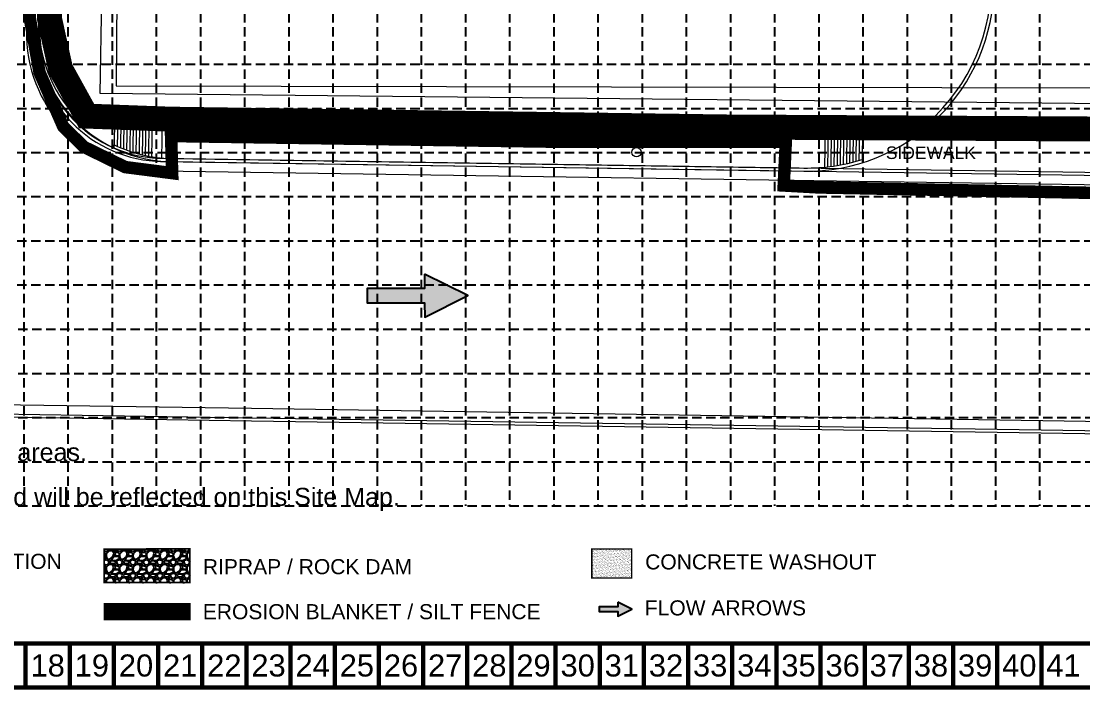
# Model space of a CAD drawing. Extents: x 4797 to 5250, y 4522 to 4806.
# Drawn here: x 4923.6 to 5093.7, y 4522.3 to 4629.5 of the extents above; entities that cross this region are included whole.
import ezdxf
from ezdxf.enums import TextEntityAlignment as Align

# ---------------------------------------------------------------- set-up
doc = ezdxf.new("R2010")
doc.units = 0
doc.header["$MEASUREMENT"] = 0
for name, pattern in [('ACAD_ISO02W100', [15, 12, -3]), ('DGN Style 2', [15.94718861705989, 9.568313170235934, -6.378875446823956]), ('HIDDEN', [0.375, 0.25, -0.125])]:
    doc.linetypes.add(name, pattern=pattern)
for name, color, linetype in [('1', 250, 'Continuous'), ('BASE', 7, 'Continuous'), ('FLOW ARROWS', 250, 'Continuous'), ('GRID', 254, 'HIDDEN'), ('LEGEND', 7, 'Continuous'), ('Level 20', 7, 'Continuous'), ('SILT FENCE', 200, 'Continuous')]:
    doc.layers.add(name, color=color, linetype=linetype)
doc.layers.add('LIMITS OF DISTURBANCE', color=1, linetype='DGN Style 2', lineweight=35)
doc.styles.add("L200'", font='ARIAL.TTF', dxfattribs={"height": 0.001968503937008})
doc.styles.get("Standard").update_dxf_attribs({"font": 'ARIAL.TTF'})

# ---------------------------------------------------------------- blocks, each defined once
blk = doc.blocks.new('ARROW')
blk.add_lwpolyline([(-67.00679329302966, -25.35842018353742), (-59.3270347441985, -25.41938721699262), (-59.57091179542658, -56.1384215279777), (-51.89114823905948, -56.19938584448118), (-51.64727869913713, -25.48035696739953), (-43.96752265407486, -25.54132400085473), (-55.30425519266737, -2.410587189246144), (-67.00678578172392, -25.35840795725562)], close=True)
at = {"color": 254}
for points in [[(-43.96751955730906, -25.54132267721434), (-67.00679354271597, -25.35841771446121), (-55.30425158724847, -2.410596210431322), (-67.00679354271597, -25.35841771446121)], [(-59.57090883123692, -56.13841801592571), (-51.89115083610795, -56.19938633684342), (-59.32703554756517, -25.41938603537892), (-51.64727755243712, -25.48035435629663)]]:
    blk.add_solid(points, dxfattribs=at)
blk = doc.blocks.new('A$C010A45B0')
at = {"layer": 'FLOW ARROWS', "color": 200, "linetype": 'Continuous', "lineweight": 40, "ltscale": 50, "xscale": 0.3000000000001819, "yscale": 0.3000000000001819, "zscale": 0.3}
blk.add_blockref('ARROW', (20.10203825810913, 16.85981577455459), dxfattribs=at)
blk = doc.blocks.new('A$C037F01FE')
at = {"layer": 'GRID', "linetype": 'HIDDEN', "ltscale": 6}
for p, q in [((120.3067545832, 247.7216338121489), (120.3067545832, -3.058348738704808e-07)), ((127.3836225294508, 247.7216338121489), (127.3836225294508, -3.058348738704808e-07)), ((134.4604904757007, 247.7216338121489), (134.4604904757007, -3.058348738704808e-07)), ((141.5373584219515, 247.7216338121489), (141.5373584219515, -3.058348738704808e-07)), ((148.6142263682013, 247.7216338121489), (148.6142263682013, -3.058348738704808e-07)), ((155.6910943144521, 247.7216338121489), (155.6910943144521, -3.058348738704808e-07)), ((162.767962260702, 247.7216338121489), (162.767962260702, -3.058348738704808e-07)), ((169.8448302069528, 247.7216338121489), (169.8448302069528, -3.058348738704808e-07)), ((176.9216981532027, 247.7216338121489), (176.9216981532027, -3.058348738704808e-07)), ((183.9985660994535, 247.7216338121489), (183.9985660994535, -3.058348738704808e-07)), ((191.0754340457033, 247.7216338121489), (191.0754340457033, -3.058348738704808e-07)), ((198.1523019919541, 247.7216338121489), (198.1523019919541, -3.058348738704808e-07)), ((205.229169938204, 247.7216338121489), (205.229169938204, -3.058348738704808e-07)), ((212.3060378844548, 247.7216338121489), (212.3060378844548, -3.058348738704808e-07)), ((219.3829058307047, 247.7216338121489), (219.3829058307047, -3.058348738704808e-07)), ((226.4597737769554, 247.7216338121489), (226.4597737769554, -3.058348738704808e-07)), ((233.5366417232053, 247.7216338121489), (233.5366417232053, -3.058348738704808e-07)), ((240.6135096694561, 247.7216338121489), (240.6135096694561, -3.058348738704808e-07)), ((247.690377615706, 247.7216338121489), (247.690377615706, -3.058348738704808e-07)), ((254.7672455619568, 247.7216338121489), (254.7672455619568, -3.058348738704808e-07)), ((261.8441135082066, 247.7216338121489), (261.8441135082066, -3.058348738704808e-07)), ((268.9209814544574, 247.7216338121489), (268.9209814544574, -3.058348738704808e-07)), ((275.9978494007073, 247.7216338121489), (275.9978494007073, -3.058348738704808e-07)), ((283.0747173469581, 247.7216338121489), (283.0747173469581, -3.058348738704808e-07)), ((-5.030551619711332e-07, 70.79993515589013), (438.7658121644654, 70.79993515589013)), ((-5.030551619711332e-07, 63.72306720964025), (438.7658121644654, 63.72306720964025)), ((-5.030551619711332e-07, 56.64619926338946), (438.7658121644654, 56.64619926338946)), ((-5.030551619711332e-07, 49.56933131713959), (438.7658121644654, 49.56933131713959)), ((-5.030551619711332e-07, 42.4924633708888), (438.7658121644654, 42.4924633708888)), ((-5.030551619711332e-07, 35.41559542463892), (438.7658121644654, 35.41559542463892)), ((0.1586702688136938, 28.30747147916645), (438.9244829363342, 28.30747147916645)), ((0.1586702688136938, 21.23060353291567), (438.9244829363342, 21.23060353291567)), ((0.1586702688136938, 14.15373558666579), (438.9244829363342, 14.15373558666579)), ((0.1586702688136938, 7.076867640415003), (438.9244829363342, 7.076867640415003)), ((0.1586702688136938, -3.058348738704808e-07), (438.9244829363342, -3.058348738704808e-07))]:
    blk.add_line(p, q, dxfattribs=at)

msp = doc.modelspace()

# ---------------------------------------------------------------- hatches: boundary and pattern name
at = {"layer": 'BASE'}
h = msp.add_hatch(dxfattribs=at)
h.set_pattern_fill('AR-SAND', color=30, scale=0.1866481240016465, style=0)
h.set_pattern_definition([(37.50000000000001, (5172.963670486896, 4526.220595586337), (-0.01175759211572227, 0.3596380417680879), [0, -0.2837051484825028, 0, -0.3173018108027991, 0, -0.3033032015026756]), (7.499999999999999, (5172.963670486896, 4526.220595586337), (0.3303255019400362, 0.5267482687337594), [0, -0.1530514616813501, 0, -0.2557079298822557, 0, -0.0979902651008644]), (327.5, (5172.734093294374, 4526.220595586337), (0.5812487363709113, 0.001056251726299264), [0, -0.09332406200082326, 0, -0.3359666232029637, 0, -0.4386230914038693]), (317.5, (5172.734093294374, 4526.220595586337), (0.5610878912548581, 0.1638164976770629), [0, -0.04666203100041163, 0, -0.2202447863219429, 0, -0.2519749674022229])])
h.paths.add_polyline_path([(5021.411287211322, 4540.219204886461), (5021.411287211322, 4544.885407986502), (5015.021198166854, 4544.885407986502), (5015.021198166854, 4540.219204886461)])
at = {"layer": 'LEGEND', "linetype": 'ACAD_ISO02W100'}
h = msp.add_hatch(dxfattribs=at)
h.set_pattern_fill('GRAVEL', color=240, scale=2.156477354317294, style=0)
h.set_pattern_definition([(228.0128, (4783.451646928884, 4430.608632836124), (-17.25181502222746, -19.40829908200129), [0.2901238373404315, -28.72231165215922]), (184.9697, (4783.257563966995, 4430.392985100686), (25.8777305193815, 2.15645860807486), [0.4978616138365251, -49.28828467447449]), (132.5103999999999, (4782.761574175503, 4430.349855553604), (21.56475352749804, -23.72126960249705), [0.3510486355546038, -34.75385804945286]), (267.2737, (4781.920548007319, 4429.810736215019), (2.156468766636162, 43.12954772244948), [0.4533734860169594, -44.88396648976957]), (292.8337, (4781.898983233776, 4429.357875970612), (-10.78240813243735, 25.87772051388756), [0.4445685889792821, -44.01235069031486]), (357.2737, (4782.07150142212, 4428.948145273294), (-43.12954772244948, 2.156468766636164), [0.4533734860169594, -44.88396648976957]), (37.6942, (4782.524361666528, 4428.926580499749), (-28.03422144678364, -21.5647528521189), [0.5995632423434828, -59.35671354950301]), (72.2553, (4782.998786684478, 4429.293181649986), (15.09536468975154, 47.44249366773312), [0.5660494277800385, -56.03891275851999]), (121.4296, (4783.171304872823, 4429.832300988563), (-17.25183659135322, 28.03419490243345), [0.4549088978932335, -45.03603049040925]), (175.2364, (4782.934092363847, 4430.220466912344), (23.72125293820699, -2.156459094693051), [0.5193487541949385, -25.4480781731652]), (222.3974, (4782.416537798812, 4430.263596459433), (-25.87774410423049, -23.72123382253298), [0.6716305590474125, -66.49147494467302]), (138.8141, (4784.055460588093, 4429.789171441482), (-15.09534783494085, 12.93885833218826), [0.2292356992412828, -22.69443126636794]), (171.4692, (4783.882942399748, 4429.940124856279), (28.03420190736749, -4.312971766456267), [0.436119510705063, -43.17593507071416]), (225, (4783.451646928884, 4430.004819176913), (-2.394170810845802e-16, -2.156478021636952), [0.3049711839249061, -2.744747124756219]), (203.1986, (4783.300693514082, 4430.263596459433), (10.78238619077612, 4.312957566538234), [0.1642330023500966, -16.25900900777099]), (291.8014, (4783.149740099279, 4430.198902138799), (-2.15647716131397, 6.469432651693424), [0.2322590804920355, -11.38072729127006]), (30.9638, (4783.235999193452, 4429.983254403368), (6.469427798060736, 4.312960064333937), [0.3772304271133665, -12.19708551499765]), (161.5651, (4783.5594707966, 4430.177337365255), (4.312955645824468, -2.156473910903223), [0.2727749770249491, -6.546605918030839]), (16.38950000000001, (4781.898983233776, 4430.198902138799), (21.56477828399855, 6.469416341839427), [0.3821277871850244, -37.83074797279836]), (70.3462, (4782.265584384009, 4430.306726006515), (-8.625899168333971, -23.72125550287669), [0.3205840799701632, -31.73775706624817]), (293.1986, (4783.5594707966, 4430.608632836124), (-4.312957566538234, 10.78238619077612), [0.3284638482228388, -16.09477816189825]), (343.6105, (4783.688859437859, 4430.306726006515), (-21.56477828399855, 6.469416341839431), [0.3821277871850211, -37.83074797279793]), (339.444, (4781.898983233776, 4428.861886179124), (-10.78239074930043, 4.312946075008399), [0.3684988503057391, -18.05645229089064]), (294.7751, (4782.244019610466, 4428.732497537863), (-10.78236992787056, 23.7212582766088), [0.3087601146364382, -30.56729663503192]), (66.80140000000002, (4783.581035570143, 4428.452155481798), (4.312957566538237, 10.78238619077612), [0.3284638482228388, -16.09477816189824]), (17.35400000000001, (4783.710424211403, 4428.754062311408), (-28.03420996026142, -8.625897561515467), [0.3614924553815623, -35.78765604129372]), (69.444, (4782.524361666528, 4428.452155481798), (-4.312946075008405, -10.78239074930043), [0.1842494251528698, -18.24070171604352]), (101.3098999999995, (4783.451646928884, 4428.452155481798), (-2.156472248127417, 8.625911039438192), [0.1099587802966385, -10.88596022243693]), (165.9638, (4783.430082155341, 4428.559979349514), (6.469433240366391, -2.156473165060813), [0.4445685889792817, -8.446813972993125]), (186.009, (4782.998786684478, 4428.667803217229), (21.56477300600746, 2.156475882482342), [0.4119949985423191, -40.78744663080103]), (303.6901, (4783.235999193452, 4429.789171441482), (-2.156480232151829, 4.312953754978109), [0.3110114769943488, -7.464277604341728]), (353.1572, (4783.408517381798, 4429.530394158961), (36.66011365506284, -4.312971955978218), [0.5429880589529688, -53.75572510781765]), (60.94540000000001, (4783.947636720377, 4429.465699838327), (-8.625909475923807, -15.09534230953688), [0.2220222824910914, -21.98027066093868]), (90, (4784.055460588093, 4429.659782800221), (-2.156477354317294, 2.156477354317294), [0.1293886412590376, -2.027088713058256]), (120.2564, (4782.955657137391, 4428.732497537863), (8.625898390774978, -15.09534677621618), [0.2995864599711758, -29.65915442215]), (48.01279999999999, (4782.804703722589, 4428.991274820383), (17.25181502222746, 19.40829908200129), [0.5802476746808629, -28.43218781481879]), (0, (4783.192869646366, 4429.422570291245), (2.156477354317294, 2.156477354317294), [0.5606841121224965, -1.595793242194797]), (325.3048, (4783.753553758489, 4429.422570291245), (-21.56476116280954, 15.09536004661654), [0.3409692604005246, -33.75593090192369]), (254.0546, (4784.03389581455, 4429.228487329359), (-2.156477115587446, -8.625909690391673), [0.3139874157433069, -15.38540493619558]), (207.646, (4783.947636720377, 4428.926580499749), (-40.97306069030633, -21.56479017644761), [0.5112253040012295, -50.61138919873852]), (175.4261, (4783.494776475971, 4428.689367990773), (-28.0342068101123, 2.156466143138903), [0.5408423639854183, -53.54333580966787])])
h.paths.add_polyline_path([(4936.892041034846, 4539.516156119317), (4950.615586157771, 4539.491770027372), (4950.615586157771, 4544.882963413157), (4936.892041034846, 4544.86227023233)])

# ---------------------------------------------------------------- linework, layer by layer
at = {"layer": '1', "color": 7, "linetype": 'Continuous', "lineweight": 0}
for p, q in [((4936.230726013734, 4617.914442263398), (4939.352784994629, 4792.887964722855)), ((4926.415094429193, 4627.955707244832), (4928.454080081206, 4717.985777341649)), ((5111.721022881257, 4616.068986940527), (4936.230726013734, 4617.914442263398)), ((4932.089270210907, 4613.711175626419), (5067.767325687414, 4611.67517865855)), ((4932.312948152258, 4614.208463734076), (4944.561254671044, 4614.024664557074)), ((5019.383476415718, 4612.509630730151), (4932.872455903929, 4613.896031742805)), ((4938.547360513155, 4613.614264948952), (4938.488061239961, 4609.662584172844)), ((4939.047892440761, 4613.606753922329), (4938.985169056983, 4609.426891732919)), ((4939.548424368365, 4613.599242895705), (4939.482504862228, 4609.206392340523)), ((4940.04895629597, 4613.591731869082), (4939.980061410767, 4609.000603196378)), ((4940.549488223576, 4613.584220842457), (4940.477832231598, 4608.809093075422)), ((4941.050020151181, 4613.576709815834), (4940.975811544228, 4608.631476767855)), ((4941.550552078786, 4613.569198789211), (4941.473994188306, 4608.467410389859)), ((4942.051084006392, 4613.561687762587), (4941.972375564062, 4608.316587414384)), ((4942.551615933998, 4613.554176735963), (4942.470951581759, 4608.17873530317)), ((4943.052147861603, 4613.546665709339), (4942.96971861876, 4608.053612645027)), ((4943.552679789209, 4613.539154682716), (4943.468673483036, 4607.941006724119)), ((4944.053211716815, 4613.531643656092), (4943.967813382194, 4607.840731456697)), ((4944.553743644419, 4613.524132629468), (4944.467135897309, 4607.752625646564)), ((4944.553743644419, 4613.524132629468), (4944.561254671044, 4614.024664557074)), ((4946.109879166437, 4607.505118228818), (4946.199905564462, 4613.504442794771)), ((5019.383476415718, 4612.509630730151), (5120.280424945282, 4610.639030077588)), ((5052.390015452682, 4611.905931943611), (5052.302642784804, 4606.083450934747)), ((5052.390015452682, 4611.905931943612), (5052.397526479305, 4612.406463871217)), ((5052.397526479305, 4612.406463871217), (5067.599547432742, 4612.178340992702)), ((5052.890547380287, 4611.898420916988), (5052.804081871833, 4606.136392663416)), ((5053.391079307893, 4611.890909890364), (5053.30565148789, 4606.198032796457)), ((5053.891611235498, 4611.883398863741), (5053.80735256224, 4606.268433259552)), ((5054.392143163104, 4611.875887837117), (5054.309186152467, 4606.347664529861)), ((5054.892675090709, 4611.868376810494), (5054.811153449426, 4606.435805965223)), ((5055.393207018315, 4611.860865783869), (5055.313255782894, 4606.532946181756)), ((5055.893738945921, 4611.853354757247), (5055.815494628041, 4606.639183484173)), ((5056.394270873525, 4611.845843730623), (5056.317871612751, 4606.754626353934)), ((5056.894802801131, 4611.838332703999), (5056.820388525902, 4606.879394001166)), ((5057.395334728736, 4611.830821677375), (5057.323047326708, 4607.013616987306)), ((5057.895866656341, 4611.823310650752), (5057.825850155254, 4607.157437926566)), ((5058.396398583946, 4611.815799624128), (5058.328799344335, 4607.31101227568)), ((4938.482244381416, 4609.109440338766), (4938.488061239961, 4609.662584172844)), ((4945.90191350808, 4607.008182687477), (5115.19134935936, 4604.467810356264)), ((4946.109879166436, 4607.505118228818), (5115.198851559197, 4604.967754070094)), ((4947.627102058897, 4606.969633236145), (5049.001787310575, 4605.448395692859)), ((4947.634613085521, 4607.470165163752), (5049.009298337199, 4605.948927620464)), ((5058.328799344335, 4607.31101227568), (5058.320893182862, 4606.784148713606)), ((4945.879406908574, 4605.508351545988), (5115.977878899529, 4602.955838746507)), ((4960.48126943216, 4565.870290986725), (4869.314030015028, 4567.293523250954)), ((4960.50468341634, 4567.370108237375), (4869.337443999209, 4568.793340501603)), ((5129.090460888737, 4564.799304462868), (4960.503959692578, 4567.370119404598)), ((4960.473464770766, 4565.370351903176), (4869.805831543191, 4566.785784702893)), ((5129.067589697378, 4563.299478836802), (4960.481088501219, 4565.870293778532)), ((5129.059965966924, 4562.799536961446), (4960.473464770766, 4565.370351903176))]:
    msp.add_line(p, q, dxfattribs=at)
msp.add_circle((5022.178957481112, 4608.486587763804), 0.75, dxfattribs=at)
for centre, radius, start, end in [((5049.452448907993, 4635.480311349185), 30.03529680000001, 269.1402789642251, 359.3975000000059), ((5049.452448907993, 4635.480311349185), 29.53470852000001, 307.9107300596751, 359.3975000000059), ((4947.957587230337, 4628.993038050785), 22.02588432, 178.7025967635186, 269.1402789642251), ((4947.957587230337, 4628.993038050785), 21.52529604, 178.7025967635186, 223.3809977544267), ((4946.409967159851, 4627.502866781998), 22, 178.7025967635164, 269.1402789642252), ((4946.409967159851, 4627.502866781998), 20.5, 178.7025967635164, 269.1402789642252), ((4946.409967159851, 4627.502866781998), 20, 178.7025967635164, 269.1402789642252), ((4946.409967159851, 4627.502866781998), 20, 178.7025967635164, 269.1402789642252), ((4947.957587230337, 4628.993038050785), 21.52529604, 243.9008740334584, 269.1402789642251), ((5049.452448907993, 4635.480311349185), 29.53470852000001, 269.1402789642251, 287.4900175596149)]:
    msp.add_arc(centre, radius, start, end, dxfattribs=at)
at = {"layer": 'BASE', "const_width": 0.7076867946250331}
for points in [[(4796.90553441816, 4522.659531830103), (5249.825082978181, 4522.659531830103), (5249.825082978181, 4805.734249680117), (4796.90553441816, 4805.734249680117)], [(4803.982402364411, 4529.736399776354), (5242.748215031931, 4529.736399776354), (5242.748215031931, 4798.657381733867), (4803.982402364411, 4798.657381733867)]]:
    msp.add_lwpolyline(points, close=True, dxfattribs=at)
at = {"layer": 'BASE', "color": 30, "const_width": 0.2333101550020582}
msp.add_lwpolyline([(5015.021198166854, 4540.219204886461), (5021.411287211322, 4540.219204886461), (5021.411287211322, 4544.885407986502), (5015.021198166854, 4544.885407986502)], close=True, dxfattribs=at)
at = {"layer": 'BASE', "const_width": 0.7076867946250331}
for points in [[(4924.289157450666, 4522.659531830103), (4924.289157450666, 4529.736399776354)], [(4931.366025396916, 4522.659531830103), (4931.366025396916, 4529.736399776354)], [(4938.442893343166, 4522.659531830103), (4938.442893343166, 4529.736399776354)], [(4945.519761289417, 4522.659531830103), (4945.519761289417, 4529.736399776354)], [(4952.596629235667, 4522.659531830103), (4952.596629235667, 4529.736399776354)], [(4959.673497181918, 4522.659531830103), (4959.673497181918, 4529.736399776354)], [(4966.750365128168, 4522.659531830103), (4966.750365128168, 4529.736399776354)], [(4973.827233074418, 4522.659531830103), (4973.827233074418, 4529.736399776354)], [(4980.904101020668, 4522.659531830103), (4980.904101020668, 4529.736399776354)], [(4987.980968966919, 4522.659531830103), (4987.980968966919, 4529.736399776354)], [(4995.057836913169, 4522.659531830103), (4995.057836913169, 4529.736399776354)], [(5002.13470485942, 4522.659531830103), (5002.13470485942, 4529.736399776354)], [(5009.21157280567, 4522.659531830103), (5009.21157280567, 4529.736399776354)], [(5016.28844075192, 4522.659531830103), (5016.28844075192, 4529.736399776354)], [(5023.36530869817, 4522.659531830103), (5023.36530869817, 4529.736399776354)], [(5030.442176644421, 4522.659531830103), (5030.442176644421, 4529.736399776354)], [(5037.519044590671, 4522.659531830103), (5037.519044590671, 4529.736399776354)], [(5044.595912536922, 4522.659531830103), (5044.595912536922, 4529.736399776354)], [(5051.672780483172, 4522.659531830103), (5051.672780483172, 4529.736399776354)], [(5058.749648429422, 4522.659531830103), (5058.749648429422, 4529.736399776354)], [(5065.826516375672, 4522.659531830103), (5065.826516375672, 4529.736399776354)], [(5072.903384321923, 4522.659531830103), (5072.903384321923, 4529.736399776354)], [(5079.980252268173, 4522.659531830103), (5079.980252268173, 4529.736399776354)], [(5087.057120214424, 4522.659531830103), (5087.057120214424, 4529.736399776354)]]:
    msp.add_lwpolyline(points, dxfattribs=at)
at = {"layer": 'LEGEND', "color": 240, "const_width": 0.2695596692896618}
msp.add_lwpolyline([(4936.892041034846, 4539.516156119317), (4950.615586157771, 4539.491770027372), (4950.615586157771, 4544.882963413157), (4936.892041034846, 4544.86227023233)], close=True, dxfattribs=at)
at = {"layer": 'LEGEND', "color": 84, "const_width": 2.802439706715131}
msp.add_lwpolyline([(4936.821116130612, 4534.838186342964), (4950.752937790172, 4534.838410526382)], dxfattribs=at)
at = {"layer": 'Level 20', "color": 7, "linetype": 'Continuous', "lineweight": 0}
for p, q in [((4939.818490921939, 4717.340134543623), (4938.779015167908, 4619.109675787558)), ((4938.779015167908, 4619.109675787558), (5198.128215799, 4618.589937910543))]:
    msp.add_line(p, q, dxfattribs=at)
at = {"layer": 'LIMITS OF DISTURBANCE', "color": 1, "linetype": 'HIDDEN', "lineweight": 0, "ltscale": 50, "const_width": 2}
msp.add_lwpolyline([(5206.024534506852, 4789.335143320321), (5078.339309397624, 4792.284351377521), (4984.202708039009, 4793.297404848634), (4929.50072643627, 4793.728609841663), (4929.913312532708, 4778.727297793697), (4929.504064825228, 4760.51549326905), (4926.191216190701, 4760.676201749183), (4925.430502389824, 4704.316136244657), (4925.212357659443, 4690.945093137479), (4926.450276484113, 4688.89434575971), (4924.926661577545, 4630.146625043763), (4926.529192228343, 4621.235223450883), (4930.3272118248, 4612.57227655162), (4933.636990984967, 4609.333512768811), (4940.256550809209, 4606.094748986003), (4947.772508435375, 4605.130011020818), (4947.600730368818, 4611.075212497506), (5011.195241006295, 4610.130920826383), (5046.103868878908, 4610.130920826383), (5045.769844689452, 4603.147303929706), (5051.401877350622, 4602.833522454548), (5094.92251444181, 4601.970140600651)], dxfattribs=at)
at = {"layer": 'SILT FENCE', "color": 200, "linetype": 'Continuous', "lineweight": 0, "ltscale": 50, "const_width": 4}
msp.add_lwpolyline([(4932.035107584119, 4746.271227367399), (4932.067684714494, 4760.092779857012), (4933.090480368746, 4790.308387258642), (5006.35900115755, 4789.567334390202), (5072.910857229594, 4788.095516956123), (5203.182829980828, 4786.430951467063), (5200.344437659208, 4658.539109419132), (5199.007515933725, 4610.558581048886), (5160.294074434882, 4611.34943668617), (5143.966972969542, 4611.932176318772), (5036.684208106641, 4612.526511391747), (4947.390416778115, 4613.77938556), (4934.063380478634, 4614.270765566464), (4929.884865766848, 4621.84277250764), (4928.126248318759, 4629.833820978252), (4929.250997868445, 4690.968959556252), (4930.327343339972, 4719.537752978204)], dxfattribs=at)

# ---------------------------------------------------------------- block references
at = {"layer": 'FLOW ARROWS', "color": 200, "linetype": 'Continuous', "lineweight": 40, "ltscale": 50, "rotation": 270.6579572131317}
msp.add_blockref('A$C010A45B0', (4978.96542258802, 4588.848575655437), dxfattribs=at)
at = {"layer": 'FLOW ARROWS', "color": 200, "linetype": 'Continuous', "lineweight": 40, "ltscale": 50, "xscale": 0.3252973898918625, "yscale": 0.3252973898918299, "zscale": 0.3252973898919218, "rotation": 270.6579572131567}
msp.add_blockref('A$C010A45B0', (5016.183578894588, 4536.305290506989), dxfattribs=at)
at = {"layer": 'GRID', "color": 200, "linetype": 'Continuous', "lineweight": 40, "ltscale": 30}
msp.add_blockref('A$C037F01FE', (4803.686063015771, 4551.786504755851), dxfattribs=at)

# ---------------------------------------------------------------- texts
at = {"layer": '1', "color": 7, "linetype": 'Continuous', "lineweight": 0}
msp.add_text('SIDEWALK', height=2, dxfattribs=at).set_placement((5069.354471802234, 4608.39247658817), align=Align.MIDDLE_CENTER)
at = {"layer": 'BASE', "color": 7, "style": "L200'"}
for s, p in [('Stabilization practices are expected to be used at all disturbed areas.', (4811.772244185923, 4558.962170015435)), ('Location of concrete washout will be determined in the field and will be reflected on this Site Map.', (4811.776265770939, 4551.80555459283))]:
    msp.add_text(s, height=2.869983560606888, dxfattribs=at).set_placement(p)
at = {"layer": 'BASE'}
for s, p in [('18', (4927.827591423791, 4526.197965803229)), ('19', (4934.904459370041, 4526.197965803229)), ('20', (4941.981327316292, 4526.197965803229)), ('21', (4949.058195262542, 4526.197965803229)), ('22', (4956.135063208792, 4526.197965803229)), ('23', (4963.211931155042, 4526.197965803229)), ('24', (4970.288799101293, 4526.197965803229)), ('25', (4977.365667047543, 4526.197965803229)), ('26', (4984.442534993794, 4526.197965803229)), ('27', (4991.519402940044, 4526.197965803229)), ('28', (4998.596270886294, 4526.197965803229)), ('29', (5005.673138832544, 4526.197965803229)), ('30', (5012.750006778795, 4526.197965803229)), ('31', (5019.826874725045, 4526.197965803229)), ('32', (5026.903742671296, 4526.197965803229)), ('33', (5033.980610617546, 4526.197965803229)), ('34', (5041.057478563796, 4526.197965803229)), ('35', (5048.134346510046, 4526.197965803229)), ('36', (5055.211214456297, 4526.197965803229)), ('37', (5062.288082402547, 4526.197965803229)), ('38', (5069.364950348798, 4526.197965803229)), ('39', (5076.441818295048, 4526.197965803229)), ('40', (5083.518686241298, 4526.197965803229)), ('41', (5090.595554187548, 4526.197965803229))]:
    msp.add_text(s, height=3.538433973125166, dxfattribs=at).set_placement(p, align=Align.MIDDLE_CENTER)
at = {"layer": 'LEGEND', "style": "L200'"}
for s, p in [('INLET PROTECTION', (4897.493608341466, 4541.688709098588)), ('CONCRETE WASHOUT', (5023.566126596702, 4541.599421058054)), ('RIPRAP / ROCK DAM', (4952.68734303672, 4540.835223127068)), ('FLOW ARROWS', (5023.502925998571, 4534.228517379616)), ('EROSION BLANKET / SILT FENCE', (4952.678376239934, 4533.621195805226))]:
    msp.add_text(s, height=2.413147648599092, dxfattribs=at).set_placement(p)

doc.saveas('drawing.dxf')
